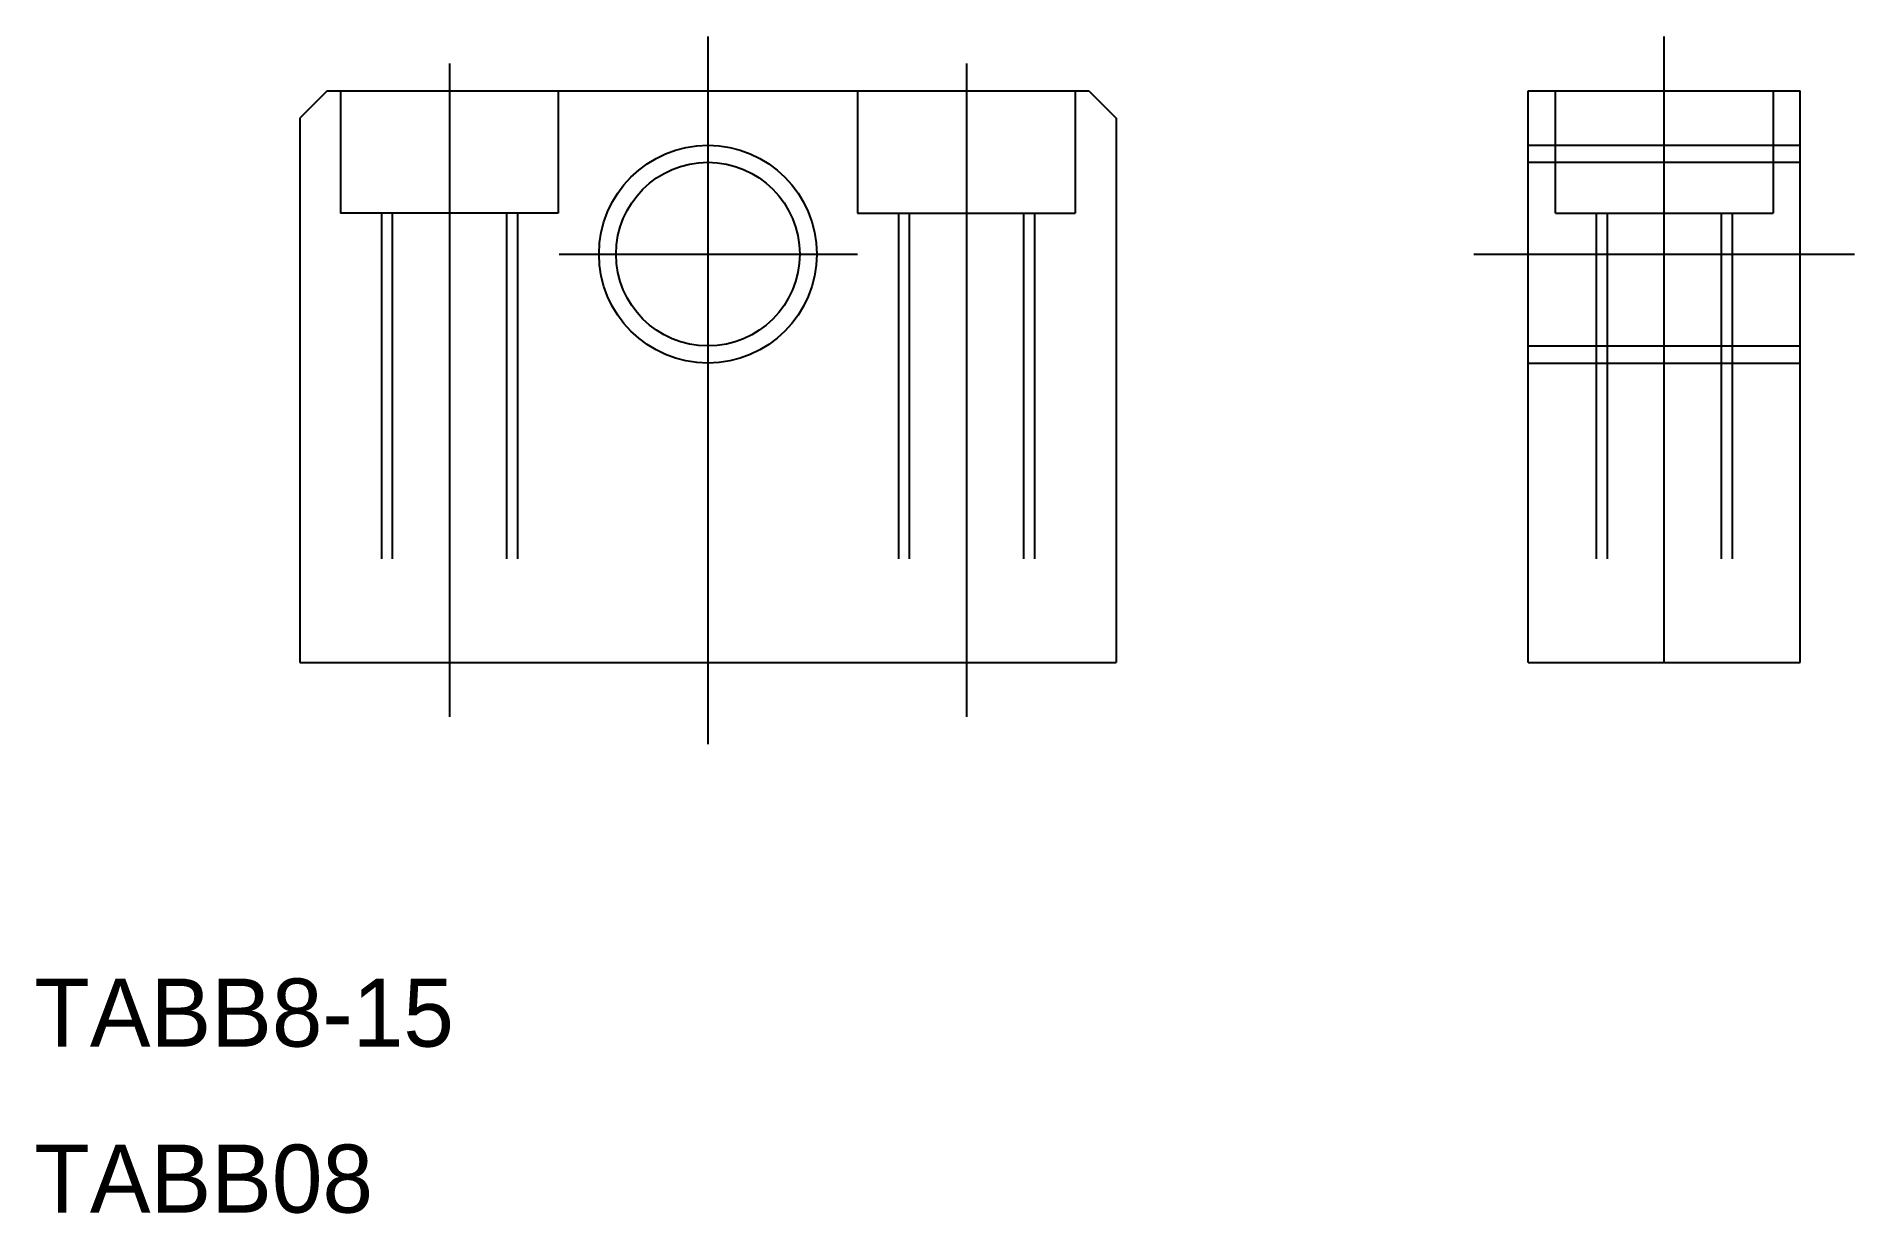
# Model space of a CAD drawing. Extents: x 499.5 to 566.3, y 433.1 to 476.3.
import ezdxf

# ---------------------------------------------------------------- set-up
doc = ezdxf.new("R2010")
doc.units = 0
doc.linetypes.add('CENTER', pattern=[50.8, 31.75, -6.35, 6.35, -6.35])
doc.linetypes.add('DASHED', pattern=[19.05, 12.7, -6.35])
doc.layers.get('0').update_dxf_attribs({"linetype": 'CONTINUOUS'})
doc.layers.add('CENTER', color=1, linetype='CENTER')

msp = doc.modelspace()

# ---------------------------------------------------------------- linework, layer by layer
at = {"color": 7, "linetype": 'CONTINUOUS'}
for p, q in [((510.171, 474.348), (509.171, 473.348)), ((510.171, 474.348), (538.171, 474.348)), ((538.171, 474.348), (539.171, 473.348)), ((554.321, 453.348), (554.321, 474.348)), ((554.321, 474.348), (564.321, 474.348)), ((564.321, 453.348), (564.321, 474.348)), ((509.171, 473.348), (509.171, 453.348)), ((539.171, 473.348), (539.171, 453.348)), ((509.171, 453.348), (539.171, 453.348)), ((554.321, 453.348), (564.321, 453.348))]:
    msp.add_line(p, q, dxfattribs=at)
at = {"color": 3, "linetype": 'DASHED'}
for p, q in [((510.671, 474.348), (510.671, 469.848)), ((518.671, 474.348), (518.671, 469.848)), ((529.671, 474.348), (529.671, 469.848)), ((537.671, 474.348), (537.671, 469.848)), ((555.321, 469.848), (555.321, 474.348)), ((563.321, 474.348), (563.321, 469.848)), ((554.321, 472.348), (564.321, 472.348)), ((554.321, 471.723), (564.321, 471.723)), ((518.671, 469.848), (510.671, 469.848)), ((512.171, 469.848), (512.171, 453.348)), ((512.571, 469.848), (512.571, 453.348)), ((516.771, 469.848), (516.771, 453.348)), ((517.171, 469.848), (517.171, 453.348)), ((529.671, 469.848), (537.671, 469.848)), ((531.171, 469.848), (531.171, 453.348)), ((531.571, 469.848), (531.571, 453.348)), ((535.771, 469.848), (535.771, 453.348)), ((536.171, 469.848), (536.171, 453.348)), ((555.321, 469.848), (563.321, 469.848)), ((556.821, 469.848), (556.821, 453.348)), ((557.221, 469.848), (557.221, 453.348)), ((561.421, 469.848), (561.421, 453.348)), ((561.821, 469.848), (561.821, 453.348)), ((554.321, 464.973), (564.321, 464.973)), ((554.321, 464.348), (564.321, 464.348))]:
    msp.add_line(p, q, dxfattribs=at)
at = {"color": 3, "linetype": 'CONTINUOUS'}
msp.add_circle((524.171, 468.348), 4, dxfattribs=at)
at = {"color": 7, "linetype": 'CONTINUOUS'}
msp.add_circle((524.171, 468.348), 3.375, dxfattribs=at)
at = {"layer": 'CENTER', "color": 1, "linetype": 'CENTER'}
for p, q in [((524.171, 476.348), (524.171, 450.348)), ((559.321, 453.348), (559.321, 476.348)), ((514.671, 475.348), (514.671, 451.348)), ((533.671, 475.348), (533.671, 451.348)), ((518.706, 468.348), (529.671, 468.348)), ((552.321, 468.348), (566.321, 468.348))]:
    msp.add_line(p, q, dxfattribs=at)

# ---------------------------------------------------------------- texts
at = {"color": 7, "linetype": 'CONTINUOUS'}
for s, p in [('TABB8-15', (499.412, 439.231)), ('TABB08', (499.412, 433.131))]:
    msp.add_text(s, height=2.5, dxfattribs=at).set_placement(p)

doc.saveas('drawing.dxf')
